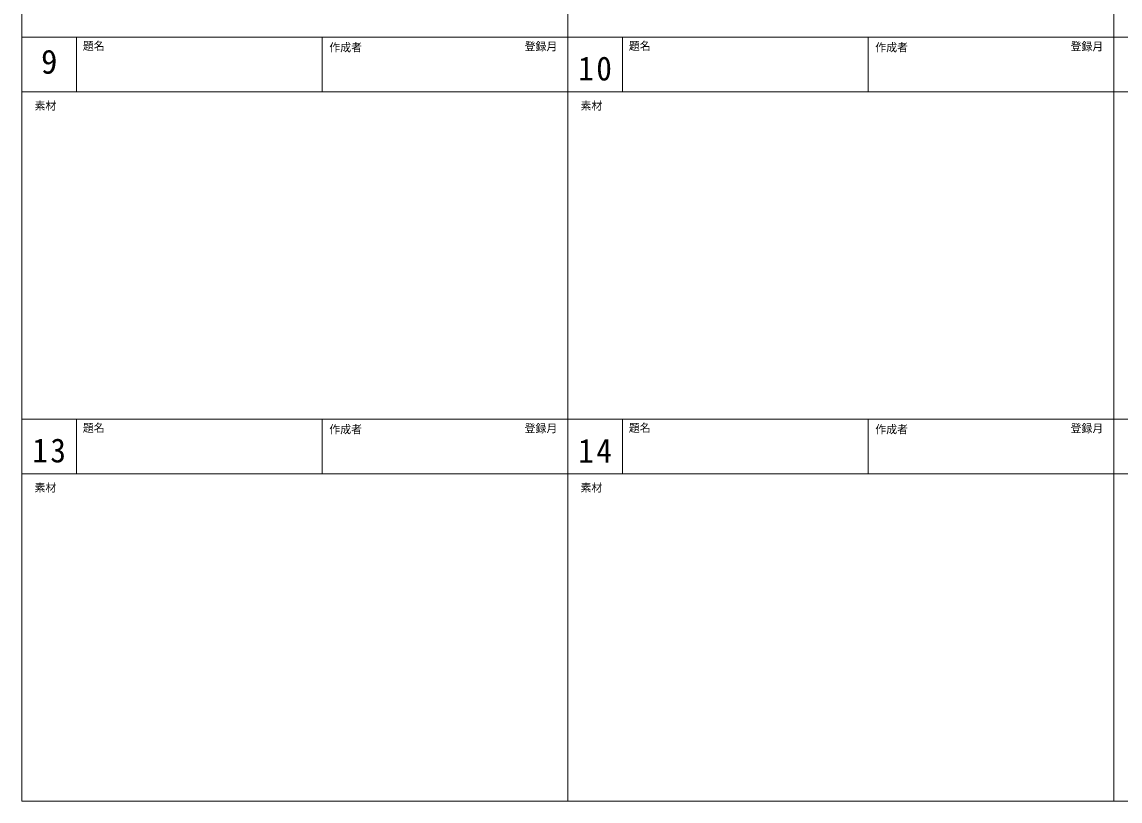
# Model space of a CAD drawing. Units: millimetres, scale not verified. Extents: x -19847 to 20153, y -14198 to 14516.
# Drawn here: x -19847 to 265, y -14198 to 82 of the extents above; entities that cross this region are included whole.
import ezdxf
from ezdxf.enums import TextEntityAlignment as Align

# ---------------------------------------------------------------- set-up
doc = ezdxf.new("R2010")
doc.units = ezdxf.units.MM
doc.header["$LTSCALE"] = 100
doc.layers.add('0-F', color=4, linetype='Continuous', lineweight=9)
doc.styles.add('ＭＳ 明朝', font='')
doc.styles.get('ＭＳ 明朝').set_extended_font_data('MS Mincho')

msp = doc.modelspace()

# ---------------------------------------------------------------- linework, layer by layer
at = {"layer": '0-F', "color": 7, "lineweight": 18}
for p, q in [((-9846.9, -14198), (-9846.9, 13802)), ((153.1, -14198), (153.1, 13802)), ((-19846.9, -198), (20153.1, -198)), ((-19846.9, -7198), (20153.1, -7198))]:
    msp.add_line(p, q, dxfattribs=at)
at = {"layer": '0-F'}
for p, q in [((-18846.9, -1198), (-18846.9, -198)), ((-14346.9, -1198), (-14346.9, -198)), ((-8846.9, -1198), (-8846.9, -198)), ((-4346.9, -1198), (-4346.9, -198)), ((-19846.9, -1198), (20153.1, -1198)), ((-18846.9, -8198), (-18846.9, -7198)), ((-14346.9, -8198), (-14346.9, -7198)), ((-8846.9, -8198), (-8846.9, -7198)), ((-4346.9, -8198), (-4346.9, -7198)), ((-19846.9, -8198), (20153.1, -8198))]:
    msp.add_line(p, q, dxfattribs=at)
at = {"layer": '0-F', "color": 7, "lineweight": 18}
msp.add_lwpolyline([(-19846.9, 13802), (20153.1, 13802), (20153.1, -14198), (-19846.9, -14198)], close=True, dxfattribs=at)

# ---------------------------------------------------------------- texts
at = {"layer": '0-F', "style": 'ＭＳ 明朝'}
for s, height, p in [('題名', 146.6, (-18732.1, -475.9)), ('作成者', 146.6, (-14217.9, -503.1)), ('登録月', 146.6, (-10641, -484.6)), ('題名', 146.6, (-8732.1, -475.9)), ('作成者', 146.6, (-4217.9, -503.1)), ('登録月', 146.6, (-641, -484.6)), ('9', 439.9, (-19496.9, -998)), ('素材', 146.6, (-19616.3, -1571.7)), ('素材', 146.6, (-9616.3, -1571.7)), ('題名', 146.6, (-18732.1, -7475.9)), ('作成者', 146.6, (-14217.9, -7503.1)), ('登録月', 146.6, (-10641, -7484.6)), ('題名', 146.6, (-8732.1, -7475.9)), ('作成者', 146.6, (-4217.9, -7503.1)), ('登録月', 146.6, (-641, -7484.6)), ('素材', 146.6, (-19616.3, -8571.7)), ('素材', 146.6, (-9616.3, -8571.7))]:
    msp.add_text(s, height=height, dxfattribs=at).set_placement(p, align=Align.BOTTOM_LEFT)
at = {"layer": '0-F', "char_height": 439.9, "attachment_point": 7, "style": 'ＭＳ 明朝'}
for s, insert in [('\\T1.17;\\W0.95;10', (-9659.4, -998)), ('\\T1.17;\\W0.95;13', (-19659.4, -7998)), ('\\T1.17;\\W0.95;14', (-9659.4, -7998))]:
    msp.add_mtext(s, dxfattribs=dict(at, insert=insert))

doc.saveas('drawing.dxf')
